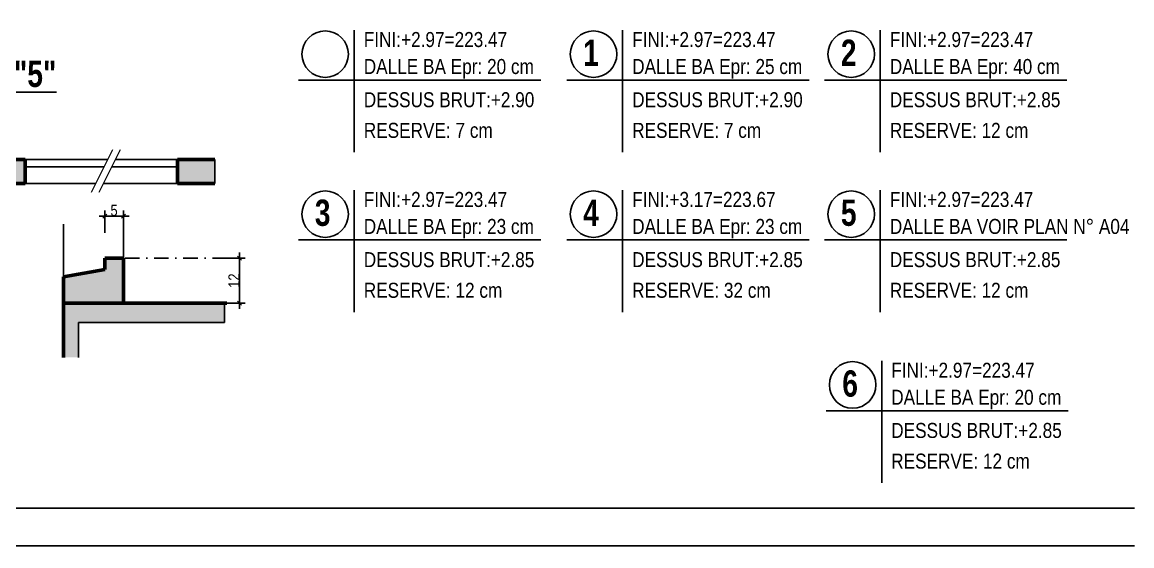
# Model space of a CAD drawing. Header units: centimetres. Extents: x -1744 to 32711, y -16767 to -12567.
# Drawn here: x 30179 to 31658, y -16767 to -16069 of the extents above; entities that cross this region are included whole.
import ezdxf
from ezdxf.enums import TextEntityAlignment as Align

# ---------------------------------------------------------------- set-up
doc = ezdxf.new("R2010")
doc.units = ezdxf.units.CM
doc.header["$LTSCALE"] = 25.4
doc.header["$PDMODE"] = 1
doc.header["$PDSIZE"] = -2
doc.linetypes.add('TIRETPTX2', pattern=[50.8, 25.4, -12.7, 0, -12.7])
for name, color, linetype in [('01_cote_gen', 4, 'Continuous'), ('01_linteaux', 2, 'Continuous'), ('01_poch_BN', 9, 'Continuous'), ('01_texte', 230, 'Continuous'), ('AA_COTES', 2, 'Continuous')]:
    doc.layers.add(name, color=color, linetype=linetype)
for name, color, linetype, lineweight in [('01_murs_coup', 5, 'Continuous', 60), ('01_résv', 32, 'Continuous', 9), ('01_tram_axes', 2, 'TIRETPTX2', 9)]:
    doc.layers.add(name, color=color, linetype=linetype, lineweight=lineweight)
doc.styles.add('ARIAL NA', font='ARIALN.TTF')
doc.styles.add('impact', font='impact.ttf')
doc.styles.add('STYLE2', font='ARIALN.TTF')
doc.dimstyles.new('JB10', dxfattribs={"dimscale": 0.1, "dimtxt": 150, "dimasz": 15, "dimexe": 0.1, "dimexo": 0.1, "dimgap": 0.09, "dimtad": 1, "dimdec": 1, "dimlfac": 0.2, "dimdsep": 46, "dimtxsty": 'STYLE2', "dimblk1": 'BOND_G', "dimblk2": 'BOND_D', "dimsah": 1, "dimcen": 1.5, "dimdle": 0.01, "dimse1": 1, "dimse2": 1, "dimclrd": 4, "dimclre": 2, "dimclrt": 6, "dimazin": 2, "dimtfac": 2.333333, "dimtdec": 1, "dimtix": 1, "dimtmove": 2, "dimatfit": 3, "dimldrblk": 'BOND_G', "dimfxl": 1, "dimtolj": 1, "dimtzin": 0, "dimarcsym": 0})
doc.dimstyles.new('JB25', dxfattribs={"dimscale": 0.1, "dimtxt": 150, "dimasz": 15, "dimexe": 0.1, "dimexo": 0.1, "dimgap": 0.09, "dimtad": 1, "dimdec": 1, "dimlfac": 0.5, "dimdsep": 46, "dimtxsty": 'STYLE2', "dimblk1": 'BOND_G', "dimblk2": 'BOND_D', "dimsah": 1, "dimcen": 1.5, "dimdle": 0.01, "dimse1": 1, "dimse2": 1, "dimclrd": 4, "dimclre": 2, "dimclrt": 6, "dimazin": 2, "dimtfac": 2.333333, "dimtdec": 1, "dimtix": 1, "dimtmove": 2, "dimatfit": 3, "dimldrblk": 'BOND_G', "dimfxl": 1, "dimtolj": 1, "dimtzin": 0, "dimarcsym": 0})

# ---------------------------------------------------------------- blocks, each defined once
blk = doc.blocks.new('BOND_G')
at = {"layer": 'AA_COTES', "color": 0}
for p, q in [((0, -5), (0, 15)), ((5, 0), (-5, 0)), ((1.77, 1.77), (-1.77, -1.77))]:
    blk.add_line(p, q, dxfattribs=at)
blk = doc.blocks.new('BOND_D')
at = {"layer": 'AA_COTES', "color": 0}
for p, q in [((5, 0), (-5, 0)), ((-1.77, -1.77), (1.77, 1.77)), ((0, 5), (0, -15))]:
    blk.add_line(p, q, dxfattribs=at)
blk = doc.blocks.new('*D1070')
at = {"layer": '01_cote_gen', "color": 4, "lineweight": -2, "transparency": 16777216}
blk.add_line((30469.1, -16385.2), (30469.1, -16442.2), dxfattribs=at)
at = {"layer": 'Defpoints', "color": 0, "transparency": 16777216}
for p in [(30324.3, -16383.7), (30343.3, -16443.7), (30469.1, -16443.7)]:
    blk.add_point(p, dxfattribs=at)
at = {"layer": '01_cote_gen', "color": 4, "lineweight": -2, "transparency": 16777216, "xscale": 1.5, "yscale": 1.5, "zscale": 1.5}
for name, p, rotation in [('BOND_G', (30469.1, -16383.7), 90), ('BOND_D', (30469.1, -16443.7), 270)]:
    blk.add_blockref(name, p, dxfattribs=dict(at, rotation=rotation))
at = {"layer": '01_cote_gen', "color": 6, "transparency": 16777216, "insert": (30461.6, -16413.7), "char_height": 15, "attachment_point": 5, "rotation": 90, "style": 'STYLE2'}
blk.add_mtext('\\A1;12', dxfattribs=at)
blk = doc.blocks.new('*D1071')
at = {"layer": '01_cote_gen', "color": 4, "lineweight": -2, "transparency": 16777216}
blk.add_line((30111.3, -16260.7), (30111.3, -16253.7), dxfattribs=at)
at = {"layer": 'Defpoints', "color": 0, "transparency": 16777216}
for p in [(30111.3, -16252.2), (30183.6, -16252.2), (30183.6, -16262.2)]:
    blk.add_point(p, dxfattribs=at)
at = {"layer": '01_cote_gen', "color": 4, "lineweight": -2, "transparency": 16777216, "xscale": 1.5, "yscale": 1.5, "zscale": 1.5}
for name, p, rotation in [('BOND_D', (30111.3, -16252.2), 90), ('BOND_G', (30111.3, -16262.2), 270)]:
    blk.add_blockref(name, p, dxfattribs=dict(at, rotation=rotation))
at = {"layer": '01_cote_gen', "color": 6, "transparency": 16777216, "insert": (30103.7, -16257.2), "char_height": 15, "attachment_point": 5, "rotation": 90, "style": 'STYLE2'}
blk.add_mtext('\\A1;5', dxfattribs=at)
blk = doc.blocks.new('*D1072')
at = {"layer": '01_cote_gen', "color": 4, "lineweight": -2, "transparency": 16777216}
blk.add_line((30290.8, -16327.7), (30312.8, -16327.7), dxfattribs=at)
at = {"layer": 'Defpoints', "color": 0, "transparency": 16777216}
for p in [(30314.3, -16327.7), (30289.3, -16383.7), (30314.3, -16380.5)]:
    blk.add_point(p, dxfattribs=at)
at = {"layer": '01_cote_gen', "color": 4, "lineweight": -2, "transparency": 16777216, "xscale": 1.5, "yscale": 1.5, "zscale": 1.5, "rotation": 180}
blk.add_blockref('BOND_G', (30289.3, -16327.7), dxfattribs=at)
at = {"layer": '01_cote_gen', "color": 4, "lineweight": -2, "transparency": 16777216, "xscale": 1.5, "yscale": 1.5, "zscale": 1.5}
blk.add_blockref('BOND_D', (30314.3, -16327.7), dxfattribs=at)
at = {"layer": '01_cote_gen', "color": 6, "transparency": 16777216, "insert": (30301.8, -16320.1), "char_height": 15, "attachment_point": 5, "style": 'STYLE2'}
blk.add_mtext('\\A1;5', dxfattribs=at)
blk = doc.blocks.new('*D1056')
at = {"layer": '01_cote_gen', "color": 4, "lineweight": -2, "transparency": 16777216}
blk.add_line((30100.2, -16407.2), (30100.2, -16400.2), dxfattribs=at)
at = {"layer": 'Defpoints', "color": 0, "transparency": 16777216}
for p in [(30100.2, -16398.7), (30212.6, -16398.7), (30234.3, -16408.7)]:
    blk.add_point(p, dxfattribs=at)
at = {"layer": '01_cote_gen', "color": 4, "lineweight": -2, "transparency": 16777216, "xscale": 1.5, "yscale": 1.5, "zscale": 1.5}
for name, p, rotation in [('BOND_D', (30100.2, -16398.7), 90), ('BOND_G', (30100.2, -16408.7), 270)]:
    blk.add_blockref(name, p, dxfattribs=dict(at, rotation=rotation))
at = {"layer": '01_cote_gen', "color": 6, "transparency": 16777216, "insert": (30092.6, -16403.7), "char_height": 15, "attachment_point": 5, "rotation": 90, "style": 'STYLE2'}
blk.add_mtext('\\A1;2', dxfattribs=at)
blk = doc.blocks.new('*D1057')
at = {"layer": '01_cote_gen', "color": 4, "lineweight": -2, "transparency": 16777216}
blk.add_line((30100.2, -16397.2), (30100.2, -16385.2), dxfattribs=at)
at = {"layer": 'Defpoints', "color": 0, "transparency": 16777216}
for p in [(30100.2, -16383.7), (30212.6, -16383.7), (30128.7, -16398.7)]:
    blk.add_point(p, dxfattribs=at)
at = {"layer": '01_cote_gen', "color": 4, "lineweight": -2, "transparency": 16777216, "xscale": 1.5, "yscale": 1.5, "zscale": 1.5}
for name, p, rotation in [('BOND_D', (30100.2, -16383.7), 90), ('BOND_G', (30100.2, -16398.7), 270)]:
    blk.add_blockref(name, p, dxfattribs=dict(at, rotation=rotation))
at = {"layer": '01_cote_gen', "color": 6, "transparency": 16777216, "insert": (30092.5, -16391.2), "char_height": 15, "attachment_point": 5, "rotation": 90, "style": 'STYLE2'}
blk.add_mtext('\\A1;3', dxfattribs=at)

msp = doc.modelspace()

# ---------------------------------------------------------------- hatches: boundary and pattern name
at = {"layer": '01_poch_BN'}
h = msp.add_hatch(color=256, dxfattribs=at)
h.dxf.hatch_style = 1
h.paths.add_polyline_path([(30183.57, -16252.22), (30134.05, -16252.22), (30134.05, -16284.22), (30183.57, -16284.22)])
h.paths.add_polyline_path([(30435.97, -16252.22), (30386.45, -16252.22), (30386.45, -16284.22), (30435.97, -16284.22)])
h = msp.add_hatch(color=256, dxfattribs=at)
h.dxf.hatch_style = 1
h.paths.add_polyline_path([(30449.09, -16443.66), (30324.35, -16443.66), (30234.35, -16443.66), (30234.35, -16515.96), (30254.49, -16515.96), (30254.49, -16469.43), (30449.09, -16469.43)])
h.paths.add_polyline_path([(30314.35, -16383.66), (30289.35, -16383.66), (30289.35, -16423.66), (30289.35, -16398.66), (30234.35, -16408.66), (30234.35, -16433.66), (30234.35, -16443.66), (30314.35, -16443.66)])
at = {"layer": '01_résv'}
h = msp.add_hatch(dxfattribs=at)
h.set_pattern_fill('ANSI31', color=256)
h.set_pattern_definition([(45, (23651.7992, -19078.7956), (-2.245064, 2.245064), [])])
h.paths.add_polyline_path([(29892.08, -15042.56), (29892.08, -15072.59), (29902.08, -15072.59), (29902.08, -15042.62)], flags=17)
h.paths.add_polyline_path([(28263.8, -14511.48), (28263.8, -14581.48), (28273.8, -14581.48), (28273.8, -14511.48)])
h.paths.add_polyline_path([(28495, -14971.93), (28495.4, -15031.93), (28505.4, -15031.93), (28505, -14971.93)], flags=17)
h.paths.add_polyline_path([(28264.53, -14966.84), (28194.53, -14966.84), (28194.53, -14976.84), (28264.53, -14976.84)], flags=17)
h.paths.add_polyline_path([(28284.53, -14966.84), (28344.53, -14966.84), (28344.53, -14976.84), (28284.53, -14976.84)], flags=17)
h.paths.add_polyline_path([(27483.61, -15762.41), (27483.61, -15702.41), (27493.61, -15702.41), (27493.61, -15762.41)], flags=17)
h.paths.add_polyline_path([(28214.86, -14432.47), (28154.86, -14432.47), (28154.86, -14422.47), (28214.86, -14422.47)])
edge = h.paths.add_edge_path()
edge.add_line((30497.74, -15120.54), (30537.74, -15120.54))
edge.add_line((30537.74, -15120.54), (30566.35, -15148.83))
edge.add_line((30566.35, -15148.83), (30569.5, -15145.68))
edge.add_line((30569.5, -15145.68), (30572.87, -15142.31))
edge.add_line((30572.87, -15142.31), (30573.42, -15141.76))
edge.add_line((30573.42, -15141.76), (30538.77, -15107.1))
edge.add_line((30498.09, -15120.54), (30498.09, -15110.54))
edge.add_line((30498.09, -15110.54), (30542.21, -15110.54))
edge.add_line((29889.79, -14687.41), (29889.69, -14687.41))
edge.add_line((29889.69, -14687.41), (29889.71, -14664.36))
edge.add_line((29889.71, -14664.36), (29899.71, -14664.36))
edge.add_line((29899.71, -14664.36), (29899.8, -14694.4))
edge.add_line((29899.8, -14694.4), (29889.69, -14694.34))
edge.add_line((28866.94, -14687.41), (28866.84, -14687.41))
edge.add_line((28866.84, -14687.41), (28866.84, -14657.41))
edge.add_line((28866.84, -14657.41), (28876.84, -14657.41))
edge.add_line((28876.84, -14657.41), (28876.84, -14687.41))
edge.add_line((28876.84, -14687.41), (28866.84, -14687.41))
edge.add_line((27175.63, -16464.54), (27259.03, -16464.56))
edge.add_line((27259.03, -16464.56), (27259.44, -16474.52))
edge.add_line((27259.44, -16474.52), (27179.43, -16474.5))
edge.add_line((27179.43, -16474.5), (27179.03, -16467.9))
h.paths.add_polyline_path([(30573.6, -14589.64), (30566.53, -14582.57), (30537.85, -14610.86), (30497.85, -14610.86), (30497.85, -14620.86), (30541.99, -14620.86)])

# ---------------------------------------------------------------- linework, layer by layer
at = {"layer": '01_cote_gen'}
msp.add_line((31661.5, -16767.07), (23621.5, -16767.07), dxfattribs=at)
at = {"layer": '01_linteaux'}
for p, q in [((30293.49, -16252.22), (30183.57, -16252.22)), ((30386.45, -16252.22), (30303.64, -16252.22)), ((30288.44, -16262.22), (30183.57, -16262.22)), ((30386.45, -16262.22), (30298.58, -16262.22)), ((30183.57, -16284.22), (30277.32, -16284.22)), ((30386.45, -16284.22), (30287.46, -16284.22)), ((30234.35, -16338.29), (30234.35, -16408.66)), ((30314.35, -16338.29), (30314.35, -16383.66))]:
    msp.add_line(p, q, dxfattribs=at)
at = {"layer": '01_linteaux', "linetype": 'TIRETPTX2', "ltscale": 0.03}
msp.add_line((30452.16, -16383.66), (30314.35, -16383.66), dxfattribs=at)
at = {"layer": '01_murs_coup'}
for p, q in [((30183.57, -16252.22), (30134.05, -16252.22)), ((30183.57, -16252.22), (30183.57, -16284.22)), ((30386.45, -16252.22), (30386.45, -16284.22)), ((30435.97, -16252.22), (30386.45, -16252.22)), ((30183.57, -16284.22), (30134.05, -16284.22)), ((30435.97, -16284.22), (30386.45, -16284.22)), ((30289.35, -16383.66), (30289.35, -16398.66)), ((30314.35, -16383.66), (30289.35, -16383.66)), ((30314.35, -16383.66), (30314.35, -16443.66)), ((30234.35, -16408.66), (30289.35, -16398.66)), ((30234.35, -16408.66), (30234.35, -16443.66)), ((30452.16, -16443.66), (30234.35, -16443.66)), ((30234.35, -16443.66), (30234.35, -16515.96)), ((30452.16, -16443.66), (30324.35, -16443.66))]:
    msp.add_line(p, q, dxfattribs=at)
at = {"layer": '01_poch_BN'}
for p, q in [((30435.97, -16252.22), (30435.97, -16284.22)), ((30449.09, -16469.43), (30449.09, -16443.66)), ((30254.49, -16515.96), (30254.49, -16469.43)), ((30254.49, -16469.43), (30449.09, -16469.43))]:
    msp.add_line(p, q, dxfattribs=at)
at = {"layer": '01_texte'}
for p, q in [((30621.77, -16079.98), (30621.77, -16242.62)), ((30979.35, -16079.98), (30979.35, -16242.62)), ((31322.63, -16079.98), (31322.63, -16242.62)), ((30547.6, -16146.36), (30870.29, -16146.36)), ((30905.18, -16146.36), (31227.87, -16146.36)), ((31248.46, -16146.36), (31571.15, -16146.36)), ((30621.77, -16293.09), (30621.77, -16455.73)), ((30979.35, -16293.09), (30979.35, -16455.73)), ((31322.63, -16293.09), (31322.63, -16455.73)), ((30547.6, -16359.47), (30870.29, -16359.47)), ((30905.18, -16359.47), (31227.87, -16359.47)), ((31248.46, -16359.47), (31571.15, -16359.47)), ((31324.5, -16520.69), (31324.5, -16683.33)), ((31250.32, -16587.07), (31573.02, -16587.07)), ((31661.5, -16717.07), (23671.5, -16717.07))]:
    msp.add_line(p, q, dxfattribs=at)
for centre in [(30583.04, -16111.95), (30940.63, -16111.95), (31283.9, -16111.95), (30583.04, -16325.06), (30940.63, -16325.06), (31283.9, -16325.06), (31285.77, -16552.66)]:
    msp.add_circle(centre, 30.98, dxfattribs=at)
at = {"layer": '01_tram_axes', "ltscale": 0.5}
for p, q in [((30299.93, -16239.49), (30271.29, -16296.15)), ((30310.07, -16239.49), (30281.43, -16296.15))]:
    msp.add_line(p, q, dxfattribs=at)
at = {"layer": '01_tram_axes', "ltscale": 2}
msp.add_line((30314.35, -16375.64), (30314.35, -16351.66), dxfattribs=at)

# ---------------------------------------------------------------- texts
at = {"layer": '01_texte', "style": 'ARIAL NA'}
for s, p in [('FINI:+2.97=223.47', (30634.47, -16102.42)), ('FINI:+2.97=223.47', (30992.06, -16102.42)), ('FINI:+2.97=223.47', (31335.33, -16102.42)), ('DALLE BA Epr: 20 cm', (30634.47, -16138.38)), ('DALLE BA Epr: 25 cm', (30992.06, -16138.38)), ('DALLE BA Epr: 40 cm', (31335.33, -16138.38)), ('DESSUS BRUT:+2.90', (30634.47, -16182.62)), ('DESSUS BRUT:+2.90', (30992.06, -16182.62)), ('DESSUS BRUT:+2.85', (31335.33, -16182.62)), ('RESERVE: 7 cm', (30634.47, -16223.46)), ('RESERVE: 7 cm', (30992.06, -16223.46)), ('RESERVE: 12 cm', (31335.33, -16223.46)), ('FINI:+2.97=223.47', (30634.47, -16315.52)), ('FINI:+3.17=223.67', (30992.06, -16315.52)), ('FINI:+2.97=223.47', (31335.33, -16315.52)), ('DALLE BA Epr: 23 cm', (30634.47, -16351.49)), ('DALLE BA Epr: 23 cm', (30992.06, -16351.49)), ('DALLE BA VOIR PLAN N° A04', (31335.33, -16351.49)), ('DESSUS BRUT:+2.85', (30634.47, -16395.73)), ('DESSUS BRUT:+2.85', (30992.06, -16395.73)), ('DESSUS BRUT:+2.85', (31335.33, -16395.73)), ('RESERVE: 12 cm', (30634.47, -16436.57)), ('RESERVE: 32 cm', (30992.06, -16436.57)), ('RESERVE: 12 cm', (31335.33, -16436.57)), ('FINI:+2.97=223.47', (31337.2, -16543.13)), ('DALLE BA Epr: 20 cm', (31337.2, -16579.09)), ('DESSUS BRUT:+2.85', (31337.2, -16623.33)), ('RESERVE: 12 cm', (31337.2, -16664.17))]:
    msp.add_text(s, height=20, dxfattribs=at).set_placement(p)
at = {"layer": '01_texte', "style": 'impact'}
for s, p in [('1', (30937.29, -16110.07)), ('2', (31280.56, -16110.07)), ('3', (30579.7, -16323.18)), ('4', (30937.29, -16323.18)), ('5', (31280.56, -16323.18)), ('6', (31282.43, -16550.78))]:
    msp.add_text(s, height=35, dxfattribs=at).set_placement(p, align=Align.MIDDLE_CENTER)
msp.add_text('%%UDETAIL "5"', height=35, dxfattribs=at).set_placement((30123.65, -16166.14), align=Align.BOTTOM_CENTER)

# ---------------------------------------------------------------- dimensions: what is measured, and where the dimension line sits
at = {"layer": '01_cote_gen'}
for base, p1, p2, dimstyle, picture, middle in [((30111.3, -16252.22), (30183.57, -16262.22), (30183.57, -16252.22), 'JB25', '*D1071', (30103.66, -16257.22)), ((30100.17, -16383.66), (30128.74, -16398.66), (30212.61, -16383.66), 'JB10', '*D1057', (30092.5, -16391.16)), ((30469.12, -16443.66), (30324.35, -16383.66), (30343.26, -16443.66), 'JB10', '*D1070', (30461.58, -16413.66)), ((30100.17, -16398.66), (30234.35, -16408.66), (30212.61, -16398.66), 'JB10', '*D1056', (30092.63, -16403.66))]:
    dim = msp.add_linear_dim(base=base, p1=p1, p2=p2, angle=90, dimstyle=dimstyle, dxfattribs=at)
    dim.commit()
    dim.dimension.update_dxf_attribs({"geometry": picture, "text_midpoint": middle})
dim = msp.add_linear_dim(base=(30314.35, -16327.73), p1=(30289.35, -16383.66), p2=(30314.35, -16380.49), dimstyle='JB10', dxfattribs=at)
dim.commit()
dim.dimension.update_dxf_attribs({"geometry": '*D1072', "text_midpoint": (30301.85, -16320.09)})

doc.saveas('drawing.dxf')
